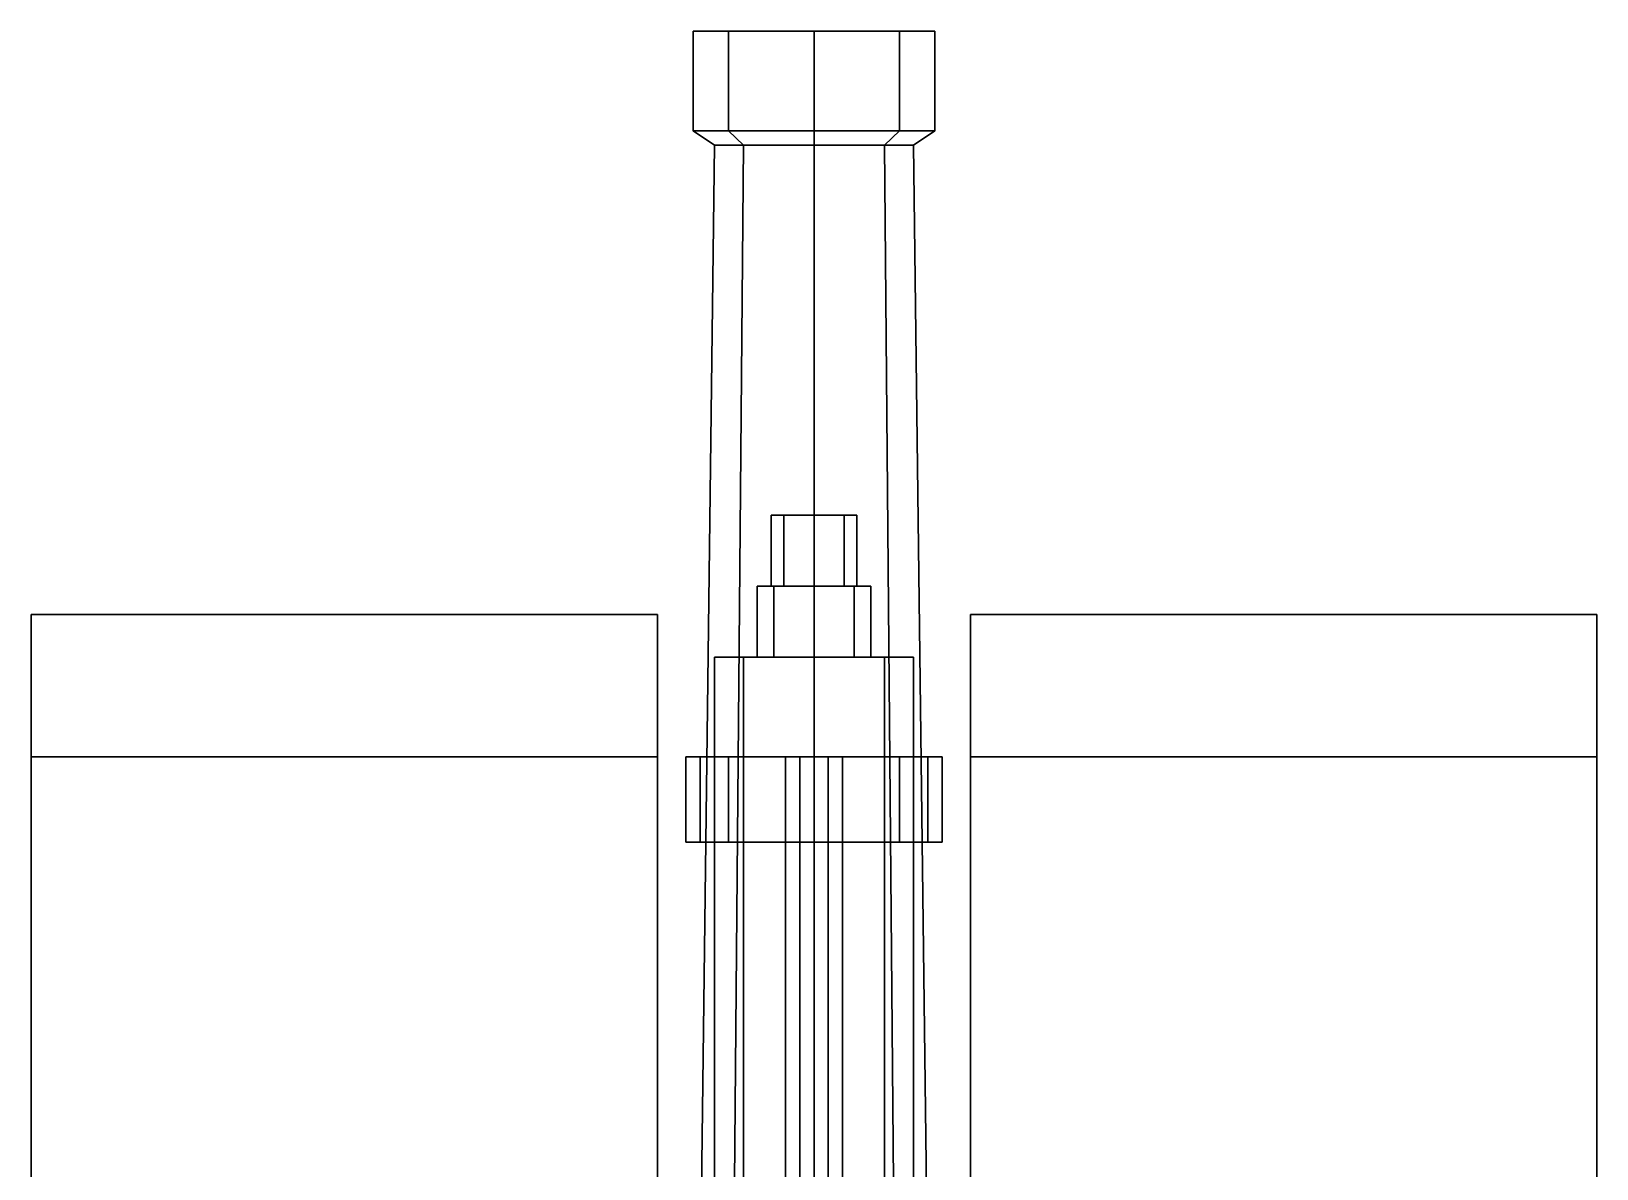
# Model space of a CAD drawing. Header units: millimetres. Extents: x -0.8 to 3, y -3.2 to 8.
# Drawn here: x -0.55 to 0.55, y 0.741 to 1.54 of the extents above; entities that cross this region are included whole.
import ezdxf

# ---------------------------------------------------------------- set-up
doc = ezdxf.new("R2010")
doc.units = ezdxf.units.MM
doc.layers.add('gun', color=1, linetype='Continuous')
doc.layers.add('sleeve', color=5, linetype='Continuous')

msp = doc.modelspace()

# ---------------------------------------------------------------- linework, layer by layer
for points in [[(-0.55, 1.13, 0.77), (-0.55, 1.03, 0.75), (-0.55, 0.6954, 0.9764), (-0.55, 0.72, 1.04)], [(-0.55, 0.72, 1.04), (-0.55, 0.6954, 0.9764), (-0.55, 1.03, 0.75), (-0.55, 1.13, 0.77)], [(-0.11, 1.13, 0.77), (-0.11, 1.03, 0.75), (-0.55, 1.03, 0.75), (-0.55, 1.13, 0.77)], [(-0.55, 1.13, 0.77), (-0.55, 1.03, 0.75), (-0.11, 1.03, 0.75), (-0.11, 1.13, 0.77)], [(-0.11, 1.13, 0.77), (-0.11, 1.03, 0.75), (-0.11, 0.6954, 0.9764), (-0.11, 0.72, 1.04)], [(-0.11, 0.72, 1.04), (-0.11, 0.6954, 0.9764), (-0.11, 1.03, 0.75), (-0.11, 1.13, 0.77)], [(0.11, 1.13, 0.77), (0.11, 1.03, 0.75), (0.55, 1.03, 0.75), (0.55, 1.13, 0.77)], [(0.55, 1.13, 0.77), (0.55, 1.03, 0.75), (0.11, 1.03, 0.75), (0.11, 1.13, 0.77)], [(0.11, 1.13, 0.77), (0.11, 1.03, 0.75), (0.11, 0.6954, 0.9764), (0.11, 0.72, 1.04)], [(0.11, 0.72, 1.04), (0.11, 0.6954, 0.9764), (0.11, 1.03, 0.75), (0.11, 1.13, 0.77)], [(0.55, 0.72, 1.04), (0.55, 0.6954, 0.9764), (0.55, 1.03, 0.75), (0.55, 1.13, 0.77)], [(0.55, 1.13, 0.77), (0.55, 1.03, 0.75), (0.55, 0.6954, 0.9764), (0.55, 0.72, 1.04)]]:
    msp.add_3dface(points)
at = {"layer": 'gun'}
for points in [[(-0.0601, 1.54, 1.1901), (-0.085, 1.54, 1.13), (-0.085, 1.47, 1.13), (-0.0601, 1.47, 1.1901)], [(-0.085, 1.54, 1.13), (-0.0601, 1.54, 1.0699), (-0.0601, 1.47, 1.0699), (-0.085, 1.47, 1.13)], [(0.0601, 1.54, 1.1901), (-0.085, 1.54, 1.13), (-0.0601, 1.54, 1.1901), (0, 1.54, 1.215)], [(0.085, 1.54, 1.13), (-0.0601, 1.54, 1.0699), (-0.085, 1.54, 1.13), (0.0601, 1.54, 1.1901)], [(0, 1.54, 1.215), (-0.0601, 1.54, 1.1901), (-0.0601, 1.47, 1.1901), (0, 1.47, 1.215)], [(-0.0601, 1.54, 1.0699), (0, 1.54, 1.045), (0, 1.47, 1.045), (-0.0601, 1.47, 1.0699)], [(0.0601, 1.54, 1.0699), (0, 1.54, 1.045), (-0.0601, 1.54, 1.0699), (0.085, 1.54, 1.13)], [(0.0601, 1.54, 1.1901), (0, 1.54, 1.215), (0, 1.47, 1.215), (0.0601, 1.47, 1.1901)], [(0, 1.54, 1.045), (0.0601, 1.54, 1.0699), (0.0601, 1.47, 1.0699), (0, 1.47, 1.045)], [(0.085, 1.54, 1.13), (0.0601, 1.54, 1.1901), (0.0601, 1.47, 1.1901), (0.085, 1.47, 1.13)], [(0.0601, 1.54, 1.0699), (0.085, 1.54, 1.13), (0.085, 1.47, 1.13), (0.0601, 1.47, 1.0699)], [(-0.0495, 1.46, 1.0805), (-0.07, 1.46, 1.13), (-0.085, 1.47, 1.13), (-0.0601, 1.47, 1.0699)], [(-0.07, 1.46, 1.13), (-0.0495, 1.46, 1.1795), (-0.0601, 1.47, 1.1901), (-0.085, 1.47, 1.13)], [(0, 1.46, 1.06), (-0.0495, 1.46, 1.0805), (-0.0601, 1.47, 1.0699), (0, 1.47, 1.045)], [(-0.0495, 1.46, 1.1795), (0, 1.46, 1.2), (0, 1.47, 1.215), (-0.0601, 1.47, 1.1901)], [(0.0495, 1.46, 1.0805), (0, 1.46, 1.06), (0, 1.47, 1.045), (0.0601, 1.47, 1.0699)], [(0, 1.46, 1.2), (0.0495, 1.46, 1.1795), (0.0601, 1.47, 1.1901), (0, 1.47, 1.215)], [(0.07, 1.46, 1.13), (0.0495, 1.46, 1.0805), (0.0601, 1.47, 1.0699), (0.085, 1.47, 1.13)], [(0.0495, 1.46, 1.1795), (0.07, 1.46, 1.13), (0.085, 1.47, 1.13), (0.0601, 1.47, 1.1901)], [(-0.0495, 1.46, 1.1795), (-0.07, 1.46, 1.13), (-0.08, 0.65, 1.13), (-0.0566, 0.65, 1.1866)], [(-0.07, 1.46, 1.13), (-0.0495, 1.46, 1.0805), (-0.0566, 0.65, 1.0734), (-0.08, 0.65, 1.13)], [(0, 1.46, 1.2), (-0.0495, 1.46, 1.1795), (-0.0566, 0.65, 1.1866), (0, 0.65, 1.21)], [(-0.0495, 1.46, 1.0805), (0, 1.46, 1.06), (0, 0.65, 1.05), (-0.0566, 0.65, 1.0734)], [(0.0495, 1.46, 1.1795), (0, 1.46, 1.2), (0, 0.65, 1.21), (0.0566, 0.65, 1.1866)], [(0, 1.46, 1.06), (0.0495, 1.46, 1.0805), (0.0566, 0.65, 1.0734), (0, 0.65, 1.05)], [(0.07, 1.46, 1.13), (0.0495, 1.46, 1.1795), (0.0566, 0.65, 1.1866), (0.08, 0.65, 1.13)], [(0.0495, 1.46, 1.0805), (0.07, 1.46, 1.13), (0.08, 0.65, 1.13), (0.0566, 0.65, 1.0734)], [(-0.01, 0.97, 1.0073), (-0.02, 0.97, 0.99), (-0.02, -0.03, 0.99), (-0.01, -0.03, 1.0073)], [(-0.02, 0.97, 0.99), (-0.01, 0.97, 0.9727), (-0.01, -0.03, 0.9727), (-0.02, -0.03, 0.99)], [(0.01, 0.97, 1.0073), (-0.01, 0.97, 1.0073), (-0.01, -0.03, 1.0073), (0.01, -0.03, 1.0073)], [(-0.01, 0.97, 0.9727), (0.01, 0.97, 0.9727), (0.01, -0.03, 0.9727), (-0.01, -0.03, 0.9727)], [(0.02, 0.97, 0.99), (0.01, 0.97, 1.0073), (0.01, -0.03, 1.0073), (0.02, -0.03, 0.99)], [(0.01, 0.97, 0.9727), (0.02, 0.97, 0.99), (0.02, -0.03, 0.99), (0.01, -0.03, 0.9727)]]:
    msp.add_3dface(points, dxfattribs=at)
at = {"layer": 'sleeve'}
for points in [[(-0.0212, 1.2, 1.0112), (-0.03, 1.2, 0.99), (-0.03, 1.15, 0.99), (-0.0212, 1.15, 1.0112)], [(-0.03, 1.2, 0.99), (-0.0212, 1.2, 0.9688), (-0.0212, 1.15, 0.9688), (-0.03, 1.15, 0.99)], [(0.0212, 1.2, 1.0112), (-0.03, 1.2, 0.99), (-0.0212, 1.2, 1.0112), (0, 1.2, 1.02)], [(0.03, 1.2, 0.99), (-0.0212, 1.2, 0.9688), (-0.03, 1.2, 0.99), (0.0212, 1.2, 1.0112)], [(0, 1.2, 1.02), (-0.0212, 1.2, 1.0112), (-0.0212, 1.15, 1.0112), (0, 1.15, 1.02)], [(-0.0212, 1.2, 0.9688), (0, 1.2, 0.96), (0, 1.15, 0.96), (-0.0212, 1.15, 0.9688)], [(0.0212, 1.2, 0.9688), (0, 1.2, 0.96), (-0.0212, 1.2, 0.9688), (0.03, 1.2, 0.99)], [(0.0212, 1.2, 1.0112), (0, 1.2, 1.02), (0, 1.15, 1.02), (0.0212, 1.15, 1.0112)], [(0, 1.2, 0.96), (0.0212, 1.2, 0.9688), (0.0212, 1.15, 0.9688), (0, 1.15, 0.96)], [(0.03, 1.2, 0.99), (0.0212, 1.2, 1.0112), (0.0212, 1.15, 1.0112), (0.03, 1.15, 0.99)], [(0.0212, 1.2, 0.9688), (0.03, 1.2, 0.99), (0.03, 1.15, 0.99), (0.0212, 1.15, 0.9688)], [(-0.0283, 1.15, 1.0183), (-0.04, 1.15, 0.99), (-0.04, 1.1, 0.99), (-0.0283, 1.1, 1.0183)], [(-0.04, 1.15, 0.99), (-0.0283, 1.15, 0.9617), (-0.0283, 1.1, 0.9617), (-0.04, 1.1, 0.99)], [(-0.0212, 1.15, 1.0112), (-0.03, 1.15, 0.99), (-0.04, 1.15, 0.99), (-0.0283, 1.15, 1.0183)], [(-0.03, 1.15, 0.99), (-0.0212, 1.15, 0.9688), (-0.0283, 1.15, 0.9617), (-0.04, 1.15, 0.99)], [(0, 1.15, 1.03), (-0.0283, 1.15, 1.0183), (-0.0283, 1.1, 1.0183), (0, 1.1, 1.03)], [(-0.0283, 1.15, 0.9617), (0, 1.15, 0.95), (0, 1.1, 0.95), (-0.0283, 1.1, 0.9617)], [(0, 1.15, 1.02), (-0.0212, 1.15, 1.0112), (-0.0283, 1.15, 1.0183), (0, 1.15, 1.03)], [(-0.0212, 1.15, 0.9688), (0, 1.15, 0.96), (0, 1.15, 0.95), (-0.0283, 1.15, 0.9617)], [(0.0283, 1.15, 1.0183), (0, 1.15, 1.03), (0, 1.1, 1.03), (0.0283, 1.1, 1.0183)], [(0, 1.15, 0.95), (0.0283, 1.15, 0.9617), (0.0283, 1.1, 0.9617), (0, 1.1, 0.95)], [(0, 1.15, 0.96), (0.0212, 1.15, 0.9688), (0.0283, 1.15, 0.9617), (0, 1.15, 0.95)], [(0.0212, 1.15, 1.0112), (0, 1.15, 1.02), (0, 1.15, 1.03), (0.0283, 1.15, 1.0183)], [(0.0212, 1.15, 0.9688), (0.03, 1.15, 0.99), (0.04, 1.15, 0.99), (0.0283, 1.15, 0.9617)], [(0.03, 1.15, 0.99), (0.0212, 1.15, 1.0112), (0.0283, 1.15, 1.0183), (0.04, 1.15, 0.99)], [(0.04, 1.15, 0.99), (0.0283, 1.15, 1.0183), (0.0283, 1.1, 1.0183), (0.04, 1.1, 0.99)], [(0.0283, 1.15, 0.9617), (0.04, 1.15, 0.99), (0.04, 1.1, 0.99), (0.0283, 1.1, 0.9617)], [(-0.0495, 1.1, 1.0395), (-0.07, 1.1, 0.99), (-0.07, 0.1, 0.99), (-0.0495, 0.1, 1.0395)], [(-0.07, 1.1, 0.99), (-0.0495, 1.1, 0.9405), (-0.0495, 0.1, 0.9405), (-0.07, 0.1, 0.99)], [(-0.0283, 1.1, 1.0183), (-0.04, 1.1, 0.99), (-0.07, 1.1, 0.99), (-0.0495, 1.1, 1.0395)], [(-0.04, 1.1, 0.99), (-0.0283, 1.1, 0.9617), (-0.0495, 1.1, 0.9405), (-0.07, 1.1, 0.99)], [(0, 1.1, 1.06), (-0.0495, 1.1, 1.0395), (-0.0495, 0.1, 1.0395), (0, 0.1, 1.06)], [(-0.0495, 1.1, 0.9405), (0, 1.1, 0.92), (0, 0.1, 0.92), (-0.0495, 0.1, 0.9405)], [(0, 1.1, 1.03), (-0.0283, 1.1, 1.0183), (-0.0495, 1.1, 1.0395), (0, 1.1, 1.06)], [(-0.0283, 1.1, 0.9617), (0, 1.1, 0.95), (0, 1.1, 0.92), (-0.0495, 1.1, 0.9405)], [(0.0495, 1.1, 1.0395), (0, 1.1, 1.06), (0, 0.1, 1.06), (0.0495, 0.1, 1.0395)], [(0, 1.1, 0.92), (0.0495, 1.1, 0.9405), (0.0495, 0.1, 0.9405), (0, 0.1, 0.92)], [(0, 1.1, 0.95), (0.0283, 1.1, 0.9617), (0.0495, 1.1, 0.9405), (0, 1.1, 0.92)], [(0.0283, 1.1, 1.0183), (0, 1.1, 1.03), (0, 1.1, 1.06), (0.0495, 1.1, 1.0395)], [(0.0283, 1.1, 0.9617), (0.04, 1.1, 0.99), (0.07, 1.1, 0.99), (0.0495, 1.1, 0.9405)], [(0.04, 1.1, 0.99), (0.0283, 1.1, 1.0183), (0.0495, 1.1, 1.0395), (0.07, 1.1, 0.99)], [(0.07, 1.1, 0.99), (0.0495, 1.1, 1.0395), (0.0495, 0.1, 1.0395), (0.07, 0.1, 0.99)], [(0.0495, 1.1, 0.9405), (0.07, 1.1, 0.99), (0.07, 0.1, 0.99), (0.0495, 0.1, 0.9405)], [(-0.09, 0.97, 1.14), (-0.09, 1.03, 1.14), (-0.09, 1.03, 1.11), (-0.09, 0.97, 1.11)], [(-0.09, 0.97, 1.11), (-0.09, 1.03, 1.11), (-0.07, 1.03, 0.99), (-0.07, 0.97, 0.99)], [(-0.06, 0.97, 1.2), (-0.06, 1.03, 1.2), (-0.09, 1.03, 1.14), (-0.09, 0.97, 1.14)], [(-0.08, 1.03, 1.11), (-0.09, 1.03, 1.11), (-0.09, 1.03, 1.14), (-0.08, 1.03, 1.14)], [(-0.06, 1.03, 0.99), (-0.07, 1.03, 0.99), (-0.09, 1.03, 1.11), (-0.08, 1.03, 1.11)], [(-0.08, 1.03, 1.14), (-0.09, 1.03, 1.14), (-0.06, 1.03, 1.2), (-0.06, 1.03, 1.19)], [(-0.08, 0.97, 1.11), (-0.08, 1.03, 1.11), (-0.08, 1.03, 1.14), (-0.08, 0.97, 1.14)], [(-0.06, 0.97, 0.99), (-0.06, 1.03, 0.99), (-0.08, 1.03, 1.11), (-0.08, 0.97, 1.11)], [(-0.08, 0.97, 1.14), (-0.08, 1.03, 1.14), (-0.06, 1.03, 1.19), (-0.06, 0.97, 1.19)], [(-0.02, 0.97, 1.22), (-0.02, 1.03, 1.22), (-0.06, 1.03, 1.2), (-0.06, 0.97, 1.2)], [(-0.06, 0.97, 1.19), (-0.06, 1.03, 1.19), (-0.01, 1.03, 1.21), (-0.01, 0.97, 1.21)], [(-0.06, 1.03, 1.19), (-0.06, 1.03, 1.2), (-0.02, 1.03, 1.22), (-0.01, 1.03, 1.21)], [(-0.02, 1.03, 1.22), (-0.02, 0.97, 1.22), (0.02, 0.97, 1.22), (0.02, 1.03, 1.22)], [(-0.01, 1.03, 1.21), (-0.02, 1.03, 1.22), (0.02, 1.03, 1.22), (0.01, 1.03, 1.21)], [(0.01, 1.03, 1.21), (0.01, 0.97, 1.21), (-0.01, 0.97, 1.21), (-0.01, 1.03, 1.21)], [(0.06, 1.03, 1.19), (0.06, 0.97, 1.19), (0.01, 0.97, 1.21), (0.01, 1.03, 1.21)], [(0.01, 1.03, 1.21), (0.02, 1.03, 1.22), (0.06, 1.03, 1.2), (0.06, 1.03, 1.19)], [(0.02, 1.03, 1.22), (0.02, 0.97, 1.22), (0.06, 0.97, 1.2), (0.06, 1.03, 1.2)], [(0.08, 1.03, 1.11), (0.09, 1.03, 1.11), (0.07, 1.03, 0.99), (0.06, 1.03, 0.99)], [(0.06, 1.03, 0.99), (0.06, 0.97, 0.99), (0.08, 0.97, 1.11), (0.08, 1.03, 1.11)], [(0.06, 1.03, 1.19), (0.06, 1.03, 1.2), (0.09, 1.03, 1.14), (0.08, 1.03, 1.14)], [(0.06, 1.03, 1.2), (0.06, 0.97, 1.2), (0.09, 0.97, 1.14), (0.09, 1.03, 1.14)], [(0.08, 1.03, 1.14), (0.08, 0.97, 1.14), (0.06, 0.97, 1.19), (0.06, 1.03, 1.19)], [(0.09, 1.03, 1.11), (0.09, 0.97, 1.11), (0.07, 0.97, 0.99), (0.07, 1.03, 0.99)], [(0.08, 1.03, 1.14), (0.09, 1.03, 1.14), (0.09, 1.03, 1.11), (0.08, 1.03, 1.11)], [(0.08, 1.03, 1.11), (0.08, 0.97, 1.11), (0.08, 0.97, 1.14), (0.08, 1.03, 1.14)], [(0.09, 1.03, 1.14), (0.09, 0.97, 1.14), (0.09, 0.97, 1.11), (0.09, 1.03, 1.11)], [(-0.08, 0.97, 1.14), (-0.09, 0.97, 1.14), (-0.09, 0.97, 1.11), (-0.08, 0.97, 1.11)], [(-0.08, 0.97, 1.11), (-0.09, 0.97, 1.11), (-0.07, 0.97, 0.99), (-0.06, 0.97, 0.99)], [(-0.06, 0.97, 1.19), (-0.06, 0.97, 1.2), (-0.09, 0.97, 1.14), (-0.08, 0.97, 1.14)], [(-0.01, 0.97, 1.21), (-0.02, 0.97, 1.22), (-0.06, 0.97, 1.2), (-0.06, 0.97, 1.19)], [(0.01, 0.97, 1.21), (0.02, 0.97, 1.22), (-0.02, 0.97, 1.22), (-0.01, 0.97, 1.21)], [(0.06, 0.97, 1.19), (0.06, 0.97, 1.2), (0.02, 0.97, 1.22), (0.01, 0.97, 1.21)], [(0.06, 0.97, 0.99), (0.07, 0.97, 0.99), (0.09, 0.97, 1.11), (0.08, 0.97, 1.11)], [(0.08, 0.97, 1.14), (0.09, 0.97, 1.14), (0.06, 0.97, 1.2), (0.06, 0.97, 1.19)], [(0.08, 0.97, 1.11), (0.09, 0.97, 1.11), (0.09, 0.97, 1.14), (0.08, 0.97, 1.14)]]:
    msp.add_3dface(points, dxfattribs=at)

doc.saveas('drawing.dxf')
